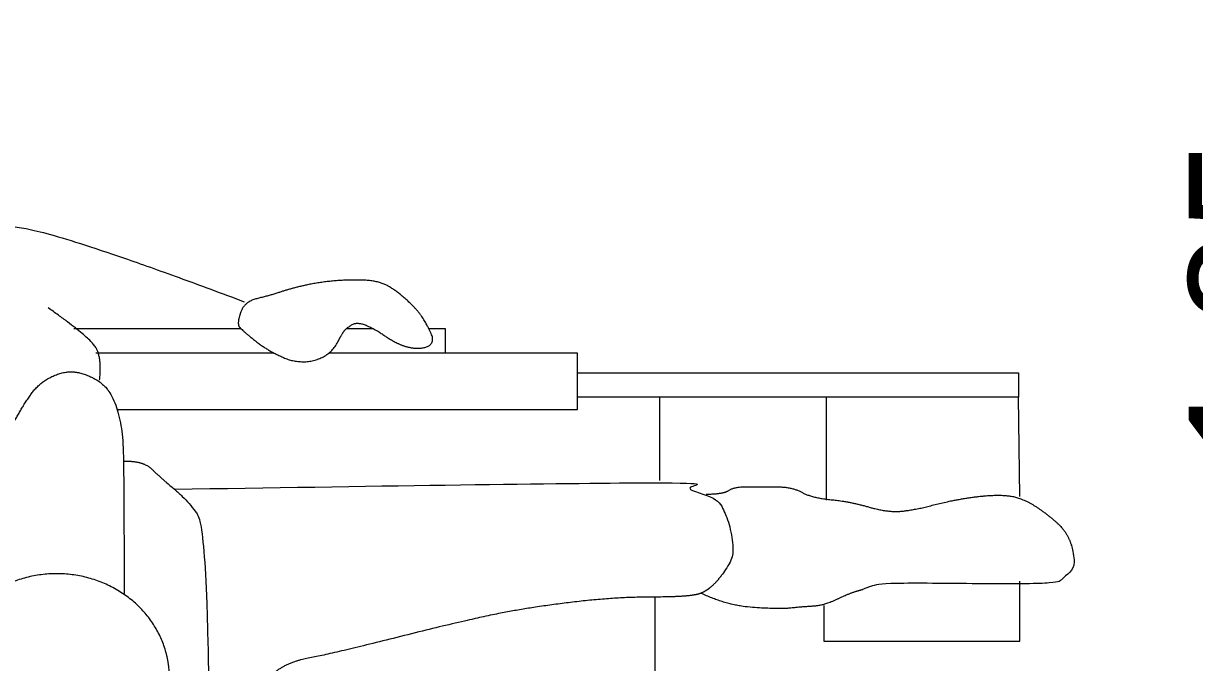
# Model space of a CAD drawing. Header units: metres. Extents: x 106 to 148.5, y -12.7 to 30.
# Drawn here: x 131.954 to 132.909, y 21.87 to 22.391 of the extents above; entities that cross this region are included whole.
import ezdxf

# ---------------------------------------------------------------- set-up
doc = ezdxf.new("R2010")
doc.units = ezdxf.units.M
doc.header["$LTSCALE"] = 0.508
doc.header["$PDMODE"] = 1
doc.header["$PDSIZE"] = -2
doc.linetypes.add('STYLE_01', pattern=[0.416641, 0.208282, -0.208359])
doc.layers.add('Palazzina IT', color=7, linetype='Continuous')
doc.styles.add('Century Gothic', font='GOTHIC.TTF')
doc.dimstyles.new('Wolli', dxfattribs={"dimtxt": 0.101424, "dimasz": 0.099994, "dimexe": 0.2, "dimexo": 0.2, "dimgap": 0.0015, "dimtad": 1, "dimzin": 3, "dimtxsty": 'Century Gothic', "dimblk": 'DOT', "dimcen": 0, "dimdle": 0.002, "dimaunit": 1, "dimazin": 0, "dimtfac": 0.8, "dimtix": 1, "dimtmove": 0, "dimatfit": 0, "dimldrblk": 'VW_FILLEDARROW', "dimfxl": 1, "dimfrac": 2, "dimtolj": 1, "dimtzin": 3, "dimarcsym": 0})

# ---------------------------------------------------------------- blocks, each defined once
blk = doc.blocks.new('Gruppo-15')
at = {"color": 8, "linetype": 'Continuous', "lineweight": 13}
for p, q in [((-32.73432, 141.5911), (-32.73432, 141.5231)), ((-32.59832, 141.5911), (-32.59832, 141.5071)), ((-32.44032, 141.5101), (-32.44132, 141.5911)), ((-32.44032, 141.3921), (-32.44032, 141.4411)), ((-32.73832, 141.4281), (-32.73832, 141.3621)), ((-32.60032, 141.4211), (-32.60032, 141.3921)), ((-32.60032, 141.3921), (-32.44032, 141.3921))]:
    blk.add_line(p, q, dxfattribs=at)
for points in [[(-33.21232, 141.6471), (-33.07032, 141.6471), (-32.90932, 141.6471), (-32.90932, 141.6271), (-33.19432, 141.6271)], [(-33.17632, 141.5811), (-32.80132, 141.5811), (-32.80132, 141.6271), (-32.90932, 141.6271)], [(-32.80132, 141.6111), (-32.44132, 141.6111), (-32.44132, 141.5911), (-32.80132, 141.5911)]]:
    blk.add_lwpolyline(points, dxfattribs=at)
for points in [[(-33.26932, 141.5561), (-33.34732, 141.6491), (-33.35332, 141.6981), (-33.33032, 141.7351), (-33.28932, 141.7351), (-33.21732, 141.7231), (-33.07332, 141.6691)], [(-33.19132, 141.6051), (-33.18932, 141.6231), (-33.19932, 141.6401), (-33.23332, 141.6641)], [(-33.28832, 141.4221), (-33.28932, 141.4641), (-33.28432, 141.5001), (-33.27532, 141.5321), (-33.26932, 141.5561), (-33.25232, 141.5871), (-33.23832, 141.6051), (-33.21432, 141.6141), (-33.19132, 141.6051), (-33.18032, 141.5921), (-33.17332, 141.5691), (-33.17132, 141.5391), (-33.17132, 141.4311)], [(-33.17132, 141.5391), (-33.15532, 141.5391), (-33.14232, 141.5261), (-33.11832, 141.5061), (-33.10432, 141.4841), (-33.10232, 141.3621)], [(-33.13032, 141.5161), (-32.72832, 141.5231), (-32.70832, 141.5181), (-32.68532, 141.5061), (-32.67732, 141.4891), (-32.67332, 141.4641), (-32.67932, 141.4511), (-32.69332, 141.4341), (-32.70832, 141.4281), (-32.76832, 141.4281), (-32.83032, 141.4211), (-32.88532, 141.4111), (-33.00032, 141.3821), (-33.04232, 141.3741), (-33.05332, 141.3621)], [(-32.69632, 141.5121), (-32.68232, 141.5121), (-32.67332, 141.5181), (-32.65332, 141.5181), (-32.62632, 141.5181), (-32.61032, 141.5091), (-32.57932, 141.5061), (-32.54832, 141.4971), (-32.52632, 141.4991), (-32.49632, 141.5071), (-32.46032, 141.5121), (-32.43732, 141.5091), (-32.41032, 141.4901), (-32.39932, 141.4761), (-32.39432, 141.4541), (-32.40432, 141.4431), (-32.41532, 141.4381), (-32.55432, 141.4401), (-32.56532, 141.4351), (-32.57932, 141.4311), (-32.60032, 141.4211), (-32.61732, 141.4201), (-32.63732, 141.4181), (-32.67932, 141.4211), (-32.70032, 141.4311)], [(-33.13432, 141.3621), (-33.13432, 141.38487), (-33.15898, 141.42432), (-33.20167, 141.4471), (-33.25097, 141.4471), (-33.29366, 141.42432), (-33.31831, 141.38487), (-33.31832, 141.3621)]]:
    blk.add_open_spline(points, degree=2, dxfattribs=at)
blk.add_wipeout([(-33.07632, 141.6601), (-33.07622, 141.66038), (-33.07613, 141.66066), (-33.07602, 141.66093), (-33.07592, 141.6612), (-33.07581, 141.66147), (-33.07569, 141.66173), (-33.07557, 141.66199), (-33.07545, 141.66225), (-33.07533, 141.6625), (-33.0752, 141.66276), (-33.07507, 141.663), (-33.07493, 141.66325), (-33.07479, 141.66349), (-33.07465, 141.66373), (-33.0745, 141.66396), (-33.07435, 141.66419), (-33.0742, 141.66442), (-33.07404, 141.66465), (-33.07388, 141.66487), (-33.07371, 141.66509), (-33.07354, 141.66531), (-33.07337, 141.66552), (-33.0732, 141.66573), (-33.07302, 141.66594), (-33.07283, 141.66614), (-33.07264, 141.66634), (-33.07245, 141.66654), (-33.07226, 141.66673), (-33.07206, 141.66692), (-33.07186, 141.66711), (-33.07165, 141.66729), (-33.07145, 141.66748), (-33.07123, 141.66765), (-33.07102, 141.66783), (-33.0708, 141.668), (-33.07057, 141.66817), (-33.07034, 141.66833), (-33.07011, 141.6685), (-33.06988, 141.66866), (-33.06964, 141.66881), (-33.0694, 141.66896), (-33.06915, 141.66911), (-33.0689, 141.66926), (-33.06865, 141.6694), (-33.06839, 141.66954), (-33.06813, 141.66968), (-33.06787, 141.66981), (-33.0676, 141.66994), (-33.06733, 141.67007), (-33.06706, 141.6702), (-33.06678, 141.67032), (-33.06649, 141.67044), (-33.06621, 141.67055), (-33.06592, 141.67066), (-33.06563, 141.67077), (-33.06533, 141.67087), (-33.06503, 141.67098), (-33.06472, 141.67108), (-33.06442, 141.67117), (-33.0641, 141.67126), (-33.06379, 141.67135), (-33.06347, 141.67144), (-33.06315, 141.67152), (-33.06282, 141.6716), (-33.06249, 141.67168), (-33.06217, 141.67176), (-33.06184, 141.67184), (-33.06151, 141.67192), (-33.06119, 141.67199), (-33.06086, 141.67207), (-33.06054, 141.67215), (-33.06022, 141.67223), (-33.0599, 141.67231), (-33.05958, 141.67239), (-33.05926, 141.67248), (-33.05894, 141.67256), (-33.05862, 141.67264), (-33.0583, 141.67272), (-33.05798, 141.6728), (-33.05766, 141.67288), (-33.05735, 141.67296), (-33.05703, 141.67305), (-33.05672, 141.67313), (-33.0564, 141.67321), (-33.05609, 141.6733), (-33.05578, 141.67338), (-33.05547, 141.67346), (-33.05516, 141.67355), (-33.05485, 141.67363), (-33.05454, 141.67371), (-33.05423, 141.6738), (-33.05392, 141.67388), (-33.05361, 141.67397), (-33.05331, 141.67405), (-33.053, 141.67414), (-33.0527, 141.67423), (-33.05239, 141.67431), (-33.05209, 141.6744), (-33.05178, 141.67449), (-33.05148, 141.67457), (-33.05118, 141.67466), (-33.05088, 141.67475), (-33.05058, 141.67483), (-33.05028, 141.67492), (-33.04998, 141.67501), (-33.04968, 141.6751), (-33.04939, 141.67519), (-33.04909, 141.67528), (-33.0488, 141.67536), (-33.0485, 141.67545), (-33.04821, 141.67554), (-33.04791, 141.67563), (-33.04762, 141.67572), (-33.04733, 141.67581), (-33.04704, 141.6759), (-33.04675, 141.67599), (-33.04646, 141.67608), (-33.04617, 141.67618), (-33.04588, 141.67627), (-33.04559, 141.67636), (-33.04531, 141.67645), (-33.04502, 141.67654), (-33.04474, 141.67664), (-33.04445, 141.67673), (-33.04417, 141.67682), (-33.04388, 141.67691), (-33.0436, 141.67701), (-33.04332, 141.6771), (-33.04304, 141.67719), (-33.04276, 141.67729), (-33.04247, 141.67738), (-33.04219, 141.67747), (-33.0419, 141.67757), (-33.04161, 141.67766), (-33.04132, 141.67775), (-33.04103, 141.67784), (-33.04074, 141.67794), (-33.04045, 141.67803), (-33.04015, 141.67812), (-33.03986, 141.67821), (-33.03956, 141.6783), (-33.03926, 141.67839), (-33.03896, 141.67848), (-33.03866, 141.67857), (-33.03836, 141.67866), (-33.03806, 141.67875), (-33.03776, 141.67884), (-33.03745, 141.67893), (-33.03714, 141.67902), (-33.03684, 141.6791), (-33.03653, 141.67919), (-33.03622, 141.67928), (-33.03591, 141.67937), (-33.0356, 141.67946), (-33.03528, 141.67954), (-33.03497, 141.67963), (-33.03465, 141.67972), (-33.03433, 141.6798), (-33.03401, 141.67989), (-33.0337, 141.67998), (-33.03337, 141.68006), (-33.03305, 141.68015), (-33.03273, 141.68023), (-33.0324, 141.68032), (-33.03208, 141.6804), (-33.03175, 141.68049), (-33.03142, 141.68057), (-33.03109, 141.68066), (-33.03076, 141.68074), (-33.03043, 141.68082), (-33.0301, 141.68091), (-33.02976, 141.68099), (-33.02943, 141.68107), (-33.02909, 141.68116), (-33.02875, 141.68124), (-33.02841, 141.68132), (-33.02807, 141.6814), (-33.02773, 141.68148), (-33.02739, 141.68156), (-33.02704, 141.68165), (-33.0267, 141.68173), (-33.02635, 141.68181), (-33.02601, 141.68189), (-33.02566, 141.68197), (-33.02531, 141.68205), (-33.02495, 141.68213), (-33.0246, 141.68221), (-33.02425, 141.68229), (-33.02389, 141.68237), (-33.02354, 141.68244), (-33.02318, 141.68252), (-33.02282, 141.6826), (-33.02246, 141.68268), (-33.0221, 141.68276), (-33.02174, 141.68283), (-33.02138, 141.68291), (-33.02102, 141.68298), (-33.02066, 141.68306), (-33.02029, 141.68313), (-33.01993, 141.6832), (-33.01957, 141.68327), (-33.0192, 141.68335), (-33.01884, 141.68342), (-33.01847, 141.68349), (-33.01811, 141.68355), (-33.01774, 141.68362), (-33.01737, 141.68369), (-33.01701, 141.68376), (-33.01664, 141.68382), (-33.01627, 141.68389), (-33.0159, 141.68395), (-33.01554, 141.68402), (-33.01517, 141.68408), (-33.0148, 141.68414), (-33.01443, 141.6842), (-33.01405, 141.68427), (-33.01368, 141.68433), (-33.01331, 141.68438), (-33.01294, 141.68444), (-33.01257, 141.6845), (-33.01219, 141.68456), (-33.01182, 141.68462), (-33.01144, 141.68467), (-33.01107, 141.68473), (-33.01069, 141.68478), (-33.01032, 141.68483), (-33.00994, 141.68489), (-33.00957, 141.68494), (-33.00919, 141.68499), (-33.00881, 141.68504), (-33.00843, 141.68509), (-33.00805, 141.68514), (-33.00768, 141.68519), (-33.0073, 141.68524), (-33.00692, 141.68528), (-33.00654, 141.68533), (-33.00615, 141.68538), (-33.00577, 141.68542), (-33.00539, 141.68546), (-33.00501, 141.68551), (-33.00462, 141.68555), (-33.00424, 141.68559), (-33.00386, 141.68563), (-33.00347, 141.68567), (-33.00309, 141.68571), (-33.0027, 141.68575), (-33.00232, 141.68579), (-33.00193, 141.68583), (-33.00154, 141.68586), (-33.00116, 141.6859), (-33.00077, 141.68594), (-33.00038, 141.68597), (-32.99999, 141.686), (-32.9996, 141.68604), (-32.99921, 141.68607), (-32.99882, 141.6861), (-32.99843, 141.68613), (-32.99804, 141.68616), (-32.99765, 141.68619), (-32.99726, 141.68622), (-32.99688, 141.68625), (-32.99649, 141.68628), (-32.9961, 141.6863), (-32.99572, 141.68633), (-32.99533, 141.68635), (-32.99495, 141.68638), (-32.99457, 141.6864), (-32.99419, 141.68642), (-32.9938, 141.68645), (-32.99342, 141.68647), (-32.99304, 141.68649), (-32.99266, 141.68651), (-32.99229, 141.68653), (-32.99191, 141.68655), (-32.99153, 141.68656), (-32.99115, 141.68658), (-32.99078, 141.6866), (-32.9904, 141.68661), (-32.99003, 141.68663), (-32.98966, 141.68664), (-32.98928, 141.68665), (-32.98891, 141.68667), (-32.98854, 141.68668), (-32.98817, 141.68669), (-32.9878, 141.6867), (-32.98743, 141.68671), (-32.98706, 141.68672), (-32.9867, 141.68673), (-32.98633, 141.68673), (-32.98596, 141.68674), (-32.9856, 141.68675), (-32.98523, 141.68675), (-32.98487, 141.68676), (-32.98451, 141.68676), (-32.98414, 141.68676), (-32.98378, 141.68677), (-32.98342, 141.68677), (-32.98306, 141.68677), (-32.9827, 141.68677), (-32.98234, 141.68677), (-32.98198, 141.68677), (-32.98163, 141.68676), (-32.98127, 141.68676), (-32.98091, 141.68676), (-32.98056, 141.68675), (-32.9802, 141.68675), (-32.97985, 141.68674), (-32.9795, 141.68674), (-32.97915, 141.68673), (-32.97879, 141.68672), (-32.97844, 141.68671), (-32.97809, 141.6867), (-32.97774, 141.68669), (-32.9774, 141.68668), (-32.97705, 141.68667), (-32.9767, 141.68666), (-32.97635, 141.68664), (-32.97601, 141.68663), (-32.97566, 141.68662), (-32.97532, 141.6866), (-32.97498, 141.68658), (-32.97464, 141.68657), (-32.9743, 141.68655), (-32.97396, 141.68653), (-32.97363, 141.6865), (-32.97329, 141.68648), (-32.97296, 141.68646), (-32.97263, 141.68643), (-32.97231, 141.6864), (-32.97198, 141.68637), (-32.97166, 141.68634), (-32.97134, 141.68631), (-32.97102, 141.68627), (-32.9707, 141.68624), (-32.97038, 141.6862), (-32.97007, 141.68616), (-32.96976, 141.68612), (-32.96945, 141.68608), (-32.96914, 141.68604), (-32.96884, 141.686), (-32.96853, 141.68595), (-32.96823, 141.6859), (-32.96793, 141.68585), (-32.96763, 141.6858), (-32.96734, 141.68575), (-32.96704, 141.6857), (-32.96675, 141.68565), (-32.96646, 141.68559), (-32.96617, 141.68553), (-32.96589, 141.68547), (-32.9656, 141.68541), (-32.96532, 141.68535), (-32.96504, 141.68529), (-32.96476, 141.68522), (-32.96449, 141.68516), (-32.96421, 141.68509), (-32.96394, 141.68502), (-32.96367, 141.68495), (-32.9634, 141.68488), (-32.96313, 141.6848), (-32.96287, 141.68473), (-32.96261, 141.68465), (-32.96234, 141.68458), (-32.96209, 141.6845), (-32.96183, 141.68441), (-32.96157, 141.68433), (-32.96132, 141.68425), (-32.96107, 141.68416), (-32.96082, 141.68408), (-32.96057, 141.68399), (-32.96033, 141.6839), (-32.96009, 141.68381), (-32.95984, 141.68372), (-32.95961, 141.68362), (-32.95937, 141.68353), (-32.95913, 141.68343), (-32.9589, 141.68333), (-32.95867, 141.68323), (-32.95844, 141.68313), (-32.95821, 141.68303), (-32.95799, 141.68292), (-32.95776, 141.68282), (-32.95754, 141.68271), (-32.95732, 141.6826), (-32.9571, 141.68249), (-32.95688, 141.68238), (-32.95666, 141.68226), (-32.95644, 141.68214), (-32.95621, 141.68202), (-32.95599, 141.6819), (-32.95576, 141.68178), (-32.95553, 141.68165), (-32.9553, 141.68152), (-32.95507, 141.68139), (-32.95484, 141.68125), (-32.95461, 141.68111), (-32.95437, 141.68097), (-32.95414, 141.68083), (-32.9539, 141.68069), (-32.95366, 141.68054), (-32.95343, 141.68039), (-32.95318, 141.68024), (-32.95294, 141.68008), (-32.9527, 141.67993), (-32.95246, 141.67977), (-32.95221, 141.6796), (-32.95197, 141.67944), (-32.95172, 141.67927), (-32.95147, 141.6791), (-32.95122, 141.67893), (-32.95097, 141.67876), (-32.95072, 141.67858), (-32.95046, 141.6784), (-32.95021, 141.67822), (-32.94995, 141.67804), (-32.9497, 141.67785), (-32.94944, 141.67766), (-32.94918, 141.67747), (-32.94892, 141.67728), (-32.94865, 141.67708), (-32.94839, 141.67688), (-32.94813, 141.67668), (-32.94786, 141.67648), (-32.94759, 141.67627), (-32.94733, 141.67606), (-32.94706, 141.67585), (-32.94679, 141.67564), (-32.94651, 141.67543), (-32.94624, 141.67521), (-32.94597, 141.67499), (-32.94569, 141.67476), (-32.94541, 141.67454), (-32.94514, 141.67431), (-32.94486, 141.67408), (-32.94458, 141.67385), (-32.94429, 141.67361), (-32.94401, 141.67338), (-32.94373, 141.67314), (-32.94344, 141.67289), (-32.94316, 141.67265), (-32.94287, 141.6724), (-32.94258, 141.67215), (-32.94229, 141.6719), (-32.942, 141.67164), (-32.94171, 141.67139), (-32.94141, 141.67113), (-32.94112, 141.67087), (-32.94082, 141.6706), (-32.94052, 141.67034), (-32.94023, 141.67007), (-32.93994, 141.66981), (-32.93965, 141.66954), (-32.93937, 141.66928), (-32.93908, 141.66902), (-32.9388, 141.66875), (-32.93852, 141.66849), (-32.93825, 141.66823), (-32.93797, 141.66797), (-32.9377, 141.66771), (-32.93743, 141.66745), (-32.93717, 141.66719), (-32.9369, 141.66693), (-32.93664, 141.66667), (-32.93638, 141.66641), (-32.93613, 141.66616), (-32.93587, 141.6659), (-32.93562, 141.66564), (-32.93537, 141.66539), (-32.93512, 141.66513), (-32.93488, 141.66488), (-32.93464, 141.66462), (-32.9344, 141.66437), (-32.93416, 141.66411), (-32.93393, 141.66386), (-32.93369, 141.66361), (-32.93346, 141.66336), (-32.93324, 141.6631), (-32.93301, 141.66285), (-32.93279, 141.6626), (-32.93257, 141.66235), (-32.93235, 141.6621), (-32.93214, 141.66185), (-32.93192, 141.6616), (-32.93171, 141.66136), (-32.93151, 141.66111), (-32.9313, 141.66086), (-32.9311, 141.66061), (-32.9309, 141.66037), (-32.9307, 141.66012), (-32.9305, 141.65988), (-32.93031, 141.65963), (-32.93012, 141.65939), (-32.92993, 141.65914), (-32.92975, 141.6589), (-32.92956, 141.65866), (-32.92938, 141.65841), (-32.9292, 141.65817), (-32.92903, 141.65793), (-32.92885, 141.65769), (-32.92868, 141.65745), (-32.92851, 141.65721), (-32.92835, 141.65697), (-32.92818, 141.65673), (-32.92802, 141.65649), (-32.92786, 141.65625), (-32.92771, 141.65602), (-32.92755, 141.65578), (-32.9274, 141.65554), (-32.92725, 141.65531), (-32.92711, 141.65507), (-32.92696, 141.65484), (-32.92682, 141.6546), (-32.92668, 141.65437), (-32.92654, 141.65413), (-32.9264, 141.6539), (-32.92627, 141.65367), (-32.92613, 141.65344), (-32.926, 141.65322), (-32.92587, 141.65299), (-32.92573, 141.65277), (-32.9256, 141.65254), (-32.92548, 141.65232), (-32.92535, 141.6521), (-32.92522, 141.65188), (-32.9251, 141.65166), (-32.92497, 141.65144), (-32.92485, 141.65122), (-32.92473, 141.65101), (-32.92461, 141.65079), (-32.92449, 141.65058), (-32.92437, 141.65037), (-32.92425, 141.65016), (-32.92414, 141.64995), (-32.92402, 141.64974), (-32.92391, 141.64953), (-32.9238, 141.64933), (-32.92369, 141.64912), (-32.92358, 141.64892), (-32.92347, 141.64872), (-32.92336, 141.64852), (-32.92326, 141.64832), (-32.92315, 141.64812), (-32.92305, 141.64792), (-32.92295, 141.64773), (-32.92284, 141.64753), (-32.92274, 141.64734), (-32.92265, 141.64715), (-32.92255, 141.64695), (-32.92245, 141.64676), (-32.92236, 141.64658), (-32.92226, 141.64639), (-32.92217, 141.6462), (-32.92208, 141.64602), (-32.92199, 141.64583), (-32.9219, 141.64565), (-32.92181, 141.64547), (-32.92173, 141.64529), (-32.92164, 141.64511), (-32.92156, 141.64493), (-32.92148, 141.64476), (-32.9214, 141.64458), (-32.92131, 141.64441), (-32.92124, 141.64424), (-32.92116, 141.64406), (-32.92108, 141.64389), (-32.92101, 141.64372), (-32.92093, 141.64356), (-32.92086, 141.64339), (-32.92079, 141.64322), (-32.92072, 141.64306), (-32.92065, 141.6429), (-32.92058, 141.64274), (-32.92051, 141.64258), (-32.92045, 141.64242), (-32.92038, 141.64226), (-32.92032, 141.6421), (-32.92026, 141.64195), (-32.9202, 141.64179), (-32.92014, 141.64164), (-32.92009, 141.64148), (-32.92004, 141.64133), (-32.91999, 141.64118), (-32.91994, 141.64103), (-32.9199, 141.64088), (-32.91986, 141.64073), (-32.91982, 141.64059), (-32.91978, 141.64044), (-32.91975, 141.6403), (-32.91971, 141.64015), (-32.91968, 141.64001), (-32.91966, 141.63987), (-32.91963, 141.63973), (-32.91961, 141.63959), (-32.91959, 141.63945), (-32.91957, 141.63931), (-32.91956, 141.63917), (-32.91955, 141.63904), (-32.91954, 141.6389), (-32.91953, 141.63877), (-32.91952, 141.63863), (-32.91952, 141.6385), (-32.91952, 141.63837), (-32.91952, 141.63824), (-32.91953, 141.63811), (-32.91953, 141.63798), (-32.91954, 141.63785), (-32.91956, 141.63773), (-32.91957, 141.6376), (-32.91959, 141.63748), (-32.91961, 141.63735), (-32.91963, 141.63723), (-32.91965, 141.63711), (-32.91968, 141.63699), (-32.91971, 141.63687), (-32.91974, 141.63675), (-32.91977, 141.63663), (-32.91981, 141.63652), (-32.91985, 141.6364), (-32.91989, 141.63629), (-32.91993, 141.63617), (-32.91998, 141.63606), (-32.92003, 141.63595), (-32.92008, 141.63584), (-32.92013, 141.63573), (-32.92019, 141.63562), (-32.92025, 141.63551), (-32.92031, 141.6354), (-32.92037, 141.6353), (-32.92044, 141.63519), (-32.9205, 141.63509), (-32.92058, 141.63498), (-32.92065, 141.63488), (-32.92072, 141.63478), (-32.9208, 141.63468), (-32.92088, 141.63458), (-32.92096, 141.63448), (-32.92105, 141.63439), (-32.92114, 141.63429), (-32.92123, 141.6342), (-32.92132, 141.6341), (-32.92142, 141.63401), (-32.92151, 141.63392), (-32.92161, 141.63383), (-32.92171, 141.63374), (-32.92182, 141.63365), (-32.92192, 141.63357), (-32.92203, 141.63348), (-32.92214, 141.6334), (-32.92225, 141.63332), (-32.92237, 141.63324), (-32.92248, 141.63316), (-32.9226, 141.63308), (-32.92272, 141.63301), (-32.92285, 141.63293), (-32.92297, 141.63286), (-32.9231, 141.63279), (-32.92323, 141.63272), (-32.92336, 141.63265), (-32.9235, 141.63258), (-32.92363, 141.63252), (-32.92377, 141.63246), (-32.92391, 141.63239), (-32.92406, 141.63233), (-32.9242, 141.63227), (-32.92435, 141.63222), (-32.9245, 141.63216), (-32.92465, 141.6321), (-32.92481, 141.63205), (-32.92496, 141.632), (-32.92512, 141.63195), (-32.92528, 141.6319), (-32.92545, 141.63185), (-32.92561, 141.63181), (-32.92578, 141.63176), (-32.92595, 141.63172), (-32.92612, 141.63168), (-32.92629, 141.63164), (-32.92647, 141.6316), (-32.92665, 141.63156), (-32.92683, 141.63152), (-32.92701, 141.63149), (-32.9272, 141.63146), (-32.92738, 141.63142), (-32.92757, 141.63139), (-32.92776, 141.63137), (-32.92796, 141.63134), (-32.92815, 141.63131), (-32.92835, 141.63129), (-32.92855, 141.63127), (-32.92875, 141.63124), (-32.92896, 141.63122), (-32.92917, 141.63121), (-32.92938, 141.63119), (-32.92959, 141.63117), (-32.9298, 141.63116), (-32.93002, 141.63115), (-32.93023, 141.63114), (-32.93045, 141.63113), (-32.93068, 141.63112), (-32.9309, 141.63111), (-32.93113, 141.63111), (-32.93136, 141.6311), (-32.93159, 141.6311), (-32.93182, 141.6311), (-32.93205, 141.6311), (-32.93229, 141.6311), (-32.93252, 141.63111), (-32.93276, 141.63111), (-32.93299, 141.63112), (-32.93323, 141.63113), (-32.93346, 141.63114), (-32.9337, 141.63116), (-32.93393, 141.63117), (-32.93416, 141.63119), (-32.9344, 141.6312), (-32.93463, 141.63122), (-32.93487, 141.63125), (-32.9351, 141.63127), (-32.93534, 141.63129), (-32.93557, 141.63132), (-32.9358, 141.63135), (-32.93604, 141.63138), (-32.93627, 141.63141), (-32.93651, 141.63144), (-32.93674, 141.63148), (-32.93698, 141.63151), (-32.93721, 141.63155), (-32.93745, 141.63159), (-32.93768, 141.63164), (-32.93791, 141.63168), (-32.93815, 141.63172), (-32.93838, 141.63177), (-32.93862, 141.63182), (-32.93885, 141.63187), (-32.93909, 141.63192), (-32.93932, 141.63198), (-32.93955, 141.63203), (-32.93979, 141.63209), (-32.94002, 141.63215), (-32.94026, 141.63221), (-32.94049, 141.63227), (-32.94073, 141.63234), (-32.94096, 141.6324), (-32.9412, 141.63247), (-32.94143, 141.63254), (-32.94166, 141.63261), (-32.9419, 141.63268), (-32.94213, 141.63276), (-32.94237, 141.63283), (-32.9426, 141.63291), (-32.94284, 141.63299), (-32.94307, 141.63307), (-32.9433, 141.63315), (-32.94354, 141.63324), (-32.94377, 141.63332), (-32.94401, 141.63341), (-32.94424, 141.6335), (-32.94448, 141.63359), (-32.94471, 141.63369), (-32.94495, 141.63378), (-32.94518, 141.63388), (-32.94541, 141.63398), (-32.94565, 141.63408), (-32.94588, 141.63418), (-32.94612, 141.63428), (-32.94635, 141.63439), (-32.94659, 141.63449), (-32.94682, 141.6346), (-32.94705, 141.63471), (-32.94729, 141.63482), (-32.94752, 141.63493), (-32.94775, 141.63504), (-32.94798, 141.63515), (-32.94821, 141.63526), (-32.94844, 141.63537), (-32.94866, 141.63548), (-32.94889, 141.6356), (-32.94912, 141.63571), (-32.94934, 141.63582), (-32.94956, 141.63593), (-32.94978, 141.63604), (-32.95001, 141.63616), (-32.95023, 141.63627), (-32.95045, 141.63638), (-32.95066, 141.6365), (-32.95088, 141.63661), (-32.9511, 141.63672), (-32.95131, 141.63684), (-32.95153, 141.63695), (-32.95174, 141.63707), (-32.95195, 141.63718), (-32.95216, 141.6373), (-32.95237, 141.63741), (-32.95258, 141.63753), (-32.95279, 141.63764), (-32.953, 141.63776), (-32.95321, 141.63788), (-32.95341, 141.63799), (-32.95362, 141.63811), (-32.95382, 141.63823), (-32.95402, 141.63834), (-32.95422, 141.63846), (-32.95443, 141.63858), (-32.95462, 141.6387), (-32.95482, 141.63882), (-32.95502, 141.63893), (-32.95522, 141.63905), (-32.95541, 141.63917), (-32.95561, 141.63929), (-32.9558, 141.63941), (-32.956, 141.63953), (-32.95619, 141.63965), (-32.95638, 141.63977), (-32.95657, 141.63989), (-32.95676, 141.64001), (-32.95695, 141.64013), (-32.95713, 141.64025), (-32.95732, 141.64038), (-32.9575, 141.6405), (-32.95769, 141.64062), (-32.95787, 141.64074), (-32.95805, 141.64086), (-32.95823, 141.64099), (-32.95841, 141.64111), (-32.95859, 141.64123), (-32.95877, 141.64136), (-32.95895, 141.64148), (-32.95912, 141.6416), (-32.9593, 141.64173), (-32.95947, 141.64185), (-32.95965, 141.64198), (-32.95982, 141.6421), (-32.95999, 141.64223), (-32.96017, 141.64235), (-32.96034, 141.64248), (-32.96052, 141.6426), (-32.96069, 141.64272), (-32.96087, 141.64285), (-32.96105, 141.64297), (-32.96123, 141.64309), (-32.96142, 141.64322), (-32.9616, 141.64334), (-32.96178, 141.64346), (-32.96197, 141.64358), (-32.96216, 141.64371), (-32.96235, 141.64383), (-32.96254, 141.64395), (-32.96273, 141.64407), (-32.96292, 141.64419), (-32.96311, 141.64431), (-32.96331, 141.64443), (-32.9635, 141.64455), (-32.9637, 141.64467), (-32.9639, 141.64479), (-32.9641, 141.64491), (-32.9643, 141.64503), (-32.9645, 141.64515), (-32.9647, 141.64527), (-32.96491, 141.64539), (-32.96511, 141.64551), (-32.96532, 141.64562), (-32.96553, 141.64574), (-32.96573, 141.64586), (-32.96595, 141.64598), (-32.96616, 141.64609), (-32.96637, 141.64621), (-32.96658, 141.64633), (-32.9668, 141.64644), (-32.96702, 141.64656), (-32.96723, 141.64667), (-32.96745, 141.64679), (-32.96767, 141.64691), (-32.96789, 141.64702), (-32.96812, 141.64714), (-32.96834, 141.64725), (-32.96856, 141.64736), (-32.96879, 141.64748), (-32.96902, 141.64759), (-32.96925, 141.64771), (-32.96948, 141.64782), (-32.96971, 141.64793), (-32.96994, 141.64805), (-32.97017, 141.64816), (-32.97041, 141.64827), (-32.97064, 141.64838), (-32.97088, 141.6485), (-32.97112, 141.64861), (-32.97136, 141.64872), (-32.9716, 141.64883), (-32.97184, 141.64894), (-32.97209, 141.64905), (-32.97233, 141.64916), (-32.97258, 141.64927), (-32.97282, 141.64938), (-32.97307, 141.64949), (-32.97332, 141.6496), (-32.97357, 141.64971), (-32.97382, 141.64981), (-32.97406, 141.64992), (-32.97431, 141.65001), (-32.97455, 141.65011), (-32.97479, 141.6502), (-32.97503, 141.65029), (-32.97527, 141.65037), (-32.9755, 141.65046), (-32.97573, 141.65054), (-32.97597, 141.65061), (-32.9762, 141.65069), (-32.97643, 141.65075), (-32.97665, 141.65082), (-32.97688, 141.65088), (-32.9771, 141.65094), (-32.97732, 141.651), (-32.97754, 141.65106), (-32.97776, 141.65111), (-32.97798, 141.65115), (-32.97819, 141.6512), (-32.97841, 141.65124), (-32.97862, 141.65128), (-32.97883, 141.65131), (-32.97904, 141.65134), (-32.97924, 141.65137), (-32.97945, 141.6514), (-32.97965, 141.65142), (-32.97985, 141.65144), (-32.98005, 141.65145), (-32.98025, 141.65147), (-32.98045, 141.65148), (-32.98064, 141.65148), (-32.98083, 141.65149), (-32.98102, 141.65149), (-32.98121, 141.65148), (-32.9814, 141.65148), (-32.98159, 141.65147), (-32.98177, 141.65145), (-32.98195, 141.65144), (-32.98213, 141.65142), (-32.98231, 141.6514), (-32.98249, 141.65137), (-32.98267, 141.65134), (-32.98284, 141.65131), (-32.98301, 141.65127), (-32.98318, 141.65124), (-32.98335, 141.65119), (-32.98352, 141.65115), (-32.98368, 141.6511), (-32.98385, 141.65105), (-32.98401, 141.651), (-32.98417, 141.65094), (-32.98433, 141.65088), (-32.98449, 141.65082), (-32.98464, 141.65075), (-32.98479, 141.65068), (-32.98495, 141.65061), (-32.9851, 141.65053), (-32.98524, 141.65045), (-32.98539, 141.65037), (-32.98554, 141.65028), (-32.98568, 141.65019), (-32.98582, 141.6501), (-32.98596, 141.65001), (-32.9861, 141.64991), (-32.98624, 141.64982), (-32.98637, 141.64973), (-32.98651, 141.64964), (-32.98664, 141.64955), (-32.98677, 141.64946), (-32.9869, 141.64937), (-32.98703, 141.64928), (-32.98715, 141.64919), (-32.98728, 141.6491), (-32.9874, 141.64901), (-32.98752, 141.64892), (-32.98765, 141.64884), (-32.98776, 141.64875), (-32.98788, 141.64866), (-32.988, 141.64858), (-32.98811, 141.64849), (-32.98823, 141.64841), (-32.98834, 141.64832), (-32.98845, 141.64824), (-32.98856, 141.64816), (-32.98867, 141.64807), (-32.98877, 141.64799), (-32.98888, 141.64791), (-32.98898, 141.64783), (-32.98908, 141.64775), (-32.98918, 141.64767), (-32.98928, 141.64759), (-32.98938, 141.64751), (-32.98948, 141.64743), (-32.98957, 141.64735), (-32.98966, 141.64727), (-32.98975, 141.6472), (-32.98984, 141.64712), (-32.98993, 141.64704), (-32.99002, 141.64697), (-32.99011, 141.64689), (-32.99019, 141.64682), (-32.99027, 141.64674), (-32.99035, 141.64667), (-32.99043, 141.64659), (-32.99051, 141.64652), (-32.99059, 141.64645), (-32.99067, 141.64638), (-32.99074, 141.64631), (-32.99081, 141.64623), (-32.99088, 141.64616), (-32.99095, 141.64609), (-32.99102, 141.64602), (-32.99109, 141.64595), (-32.99115, 141.64589), (-32.99122, 141.64582), (-32.99128, 141.64575), (-32.99134, 141.64568), (-32.9914, 141.64562), (-32.99146, 141.64555), (-32.99151, 141.64548), (-32.99157, 141.64542), (-32.99162, 141.64536), (-32.99167, 141.64529), (-32.99172, 141.64523), (-32.99177, 141.64516), (-32.99182, 141.6451), (-32.99187, 141.64504), (-32.99192, 141.64497), (-32.99197, 141.6449), (-32.99202, 141.64483), (-32.99207, 141.64476), (-32.99212, 141.64468), (-32.99218, 141.6446), (-32.99223, 141.64452), (-32.99229, 141.64443), (-32.99235, 141.64434), (-32.99241, 141.64425), (-32.99247, 141.64416), (-32.99253, 141.64406), (-32.9926, 141.64396), (-32.99266, 141.64386), (-32.99273, 141.64376), (-32.99279, 141.64365), (-32.99286, 141.64354), (-32.99293, 141.64343), (-32.993, 141.64331), (-32.99307, 141.6432), (-32.99315, 141.64308), (-32.99322, 141.64295), (-32.9933, 141.64283), (-32.99337, 141.6427), (-32.99345, 141.64257), (-32.99353, 141.64243), (-32.99361, 141.6423), (-32.99369, 141.64216), (-32.99378, 141.64202), (-32.99386, 141.64187), (-32.99395, 141.64173), (-32.99403, 141.64158), (-32.99412, 141.64142), (-32.99421, 141.64127), (-32.9943, 141.64111), (-32.99439, 141.64095), (-32.99448, 141.64079), (-32.99458, 141.64062), (-32.99467, 141.64045), (-32.99477, 141.64028), (-32.99487, 141.64011), (-32.99496, 141.63993), (-32.99506, 141.63975), (-32.99517, 141.63957), (-32.99527, 141.63938), (-32.99537, 141.6392), (-32.99548, 141.63901), (-32.99558, 141.63881), (-32.99569, 141.63862), (-32.9958, 141.63842), (-32.99591, 141.63822), (-32.99602, 141.63802), (-32.99613, 141.63781), (-32.99624, 141.6376), (-32.99636, 141.63739), (-32.99648, 141.63718), (-32.99659, 141.63696), (-32.99671, 141.63674), (-32.99683, 141.63652), (-32.99695, 141.63629), (-32.99707, 141.63606), (-32.9972, 141.63583), (-32.99732, 141.6356), (-32.99745, 141.63537), (-32.99757, 141.63514), (-32.9977, 141.63491), (-32.99783, 141.63468), (-32.99797, 141.63445), (-32.9981, 141.63423), (-32.99824, 141.634), (-32.99837, 141.63378), (-32.99851, 141.63356), (-32.99866, 141.63334), (-32.9988, 141.63313), (-32.99894, 141.63291), (-32.99909, 141.6327), (-32.99924, 141.63249), (-32.99939, 141.63228), (-32.99954, 141.63207), (-32.99969, 141.63186), (-32.99985, 141.63166), (-33, 141.63146), (-33.00016, 141.63126), (-33.00032, 141.63106), (-33.00048, 141.63086), (-33.00065, 141.63066), (-33.00081, 141.63047), (-33.00098, 141.63028), (-33.00115, 141.63009), (-33.00132, 141.6299), (-33.00149, 141.62971), (-33.00166, 141.62952), (-33.00184, 141.62934), (-33.00202, 141.62916), (-33.0022, 141.62898), (-33.00238, 141.6288), (-33.00256, 141.62862), (-33.00274, 141.62844), (-33.00293, 141.62827), (-33.00312, 141.6281), (-33.0033, 141.62793), (-33.00349, 141.62776), (-33.00369, 141.62759), (-33.00388, 141.62743), (-33.00408, 141.62726), (-33.00428, 141.6271), (-33.00447, 141.62694), (-33.00468, 141.62678), (-33.00488, 141.62663), (-33.00508, 141.62647), (-33.00529, 141.62632), (-33.0055, 141.62617), (-33.00571, 141.62602), (-33.00592, 141.62587), (-33.00613, 141.62572), (-33.00635, 141.62558), (-33.00656, 141.62544), (-33.00678, 141.6253), (-33.007, 141.62516), (-33.00722, 141.62502), (-33.00744, 141.62488), (-33.00767, 141.62475), (-33.0079, 141.62461), (-33.00812, 141.62448), (-33.00835, 141.62435), (-33.00859, 141.62423), (-33.00882, 141.6241), (-33.00905, 141.62398), (-33.00929, 141.62386), (-33.00953, 141.62373), (-33.00976, 141.62362), (-33.01, 141.6235), (-33.01024, 141.62339), (-33.01047, 141.62327), (-33.01071, 141.62316), (-33.01095, 141.62306), (-33.01119, 141.62295), (-33.01143, 141.62284), (-33.01167, 141.62274), (-33.01191, 141.62264), (-33.01215, 141.62254), (-33.01239, 141.62245), (-33.01263, 141.62235), (-33.01288, 141.62226), (-33.01312, 141.62217), (-33.01336, 141.62208), (-33.01361, 141.62199), (-33.01385, 141.62191), (-33.01409, 141.62182), (-33.01434, 141.62174), (-33.01459, 141.62166), (-33.01483, 141.62159), (-33.01508, 141.62151), (-33.01533, 141.62144), (-33.01557, 141.62137), (-33.01582, 141.6213), (-33.01607, 141.62123), (-33.01632, 141.62116), (-33.01657, 141.6211), (-33.01682, 141.62104), (-33.01707, 141.62098), (-33.01732, 141.62092), (-33.01757, 141.62087), (-33.01783, 141.62081), (-33.01808, 141.62076), (-33.01833, 141.62071), (-33.01859, 141.62066), (-33.01884, 141.62062), (-33.01909, 141.62057), (-33.01935, 141.62053), (-33.01961, 141.62049), (-33.01986, 141.62045), (-33.02012, 141.62042), (-33.02038, 141.62038), (-33.02063, 141.62035), (-33.02089, 141.62032), (-33.02115, 141.62029), (-33.02141, 141.62027), (-33.02167, 141.62024), (-33.02193, 141.62022), (-33.02219, 141.6202), (-33.02245, 141.62018), (-33.02271, 141.62016), (-33.02297, 141.62015), (-33.02324, 141.62014), (-33.0235, 141.62013), (-33.02376, 141.62012), (-33.02403, 141.62011), (-33.02429, 141.62011), (-33.02455, 141.6201), (-33.02482, 141.6201), (-33.02509, 141.6201), (-33.02535, 141.6201), (-33.02561, 141.62011), (-33.02588, 141.62011), (-33.02614, 141.62012), (-33.0264, 141.62013), (-33.02666, 141.62014), (-33.02692, 141.62015), (-33.02718, 141.62016), (-33.02744, 141.62017), (-33.0277, 141.62019), (-33.02795, 141.62021), (-33.02821, 141.62022), (-33.02847, 141.62024), (-33.02872, 141.62027), (-33.02898, 141.62029), (-33.02923, 141.62031), (-33.02948, 141.62034), (-33.02973, 141.62037), (-33.02999, 141.62039), (-33.03024, 141.62042), (-33.03049, 141.62046), (-33.03074, 141.62049), (-33.03098, 141.62052), (-33.03123, 141.62056), (-33.03148, 141.6206), (-33.03173, 141.62064), (-33.03197, 141.62068), (-33.03222, 141.62072), (-33.03246, 141.62076), (-33.0327, 141.62081), (-33.03295, 141.62085), (-33.03319, 141.6209), (-33.03343, 141.62095), (-33.03367, 141.621), (-33.03391, 141.62105), (-33.03415, 141.6211), (-33.03439, 141.62116), (-33.03462, 141.62122), (-33.03486, 141.62127), (-33.0351, 141.62133), (-33.03533, 141.62139), (-33.03556, 141.62146), (-33.0358, 141.62152), (-33.03603, 141.62158), (-33.03626, 141.62165), (-33.0365, 141.62172), (-33.03673, 141.62179), (-33.03696, 141.62186), (-33.03719, 141.62193), (-33.03741, 141.62201), (-33.03764, 141.62208), (-33.03787, 141.62216), (-33.0381, 141.62224), (-33.03832, 141.62232), (-33.03855, 141.6224), (-33.03877, 141.62248), (-33.03899, 141.62257), (-33.03922, 141.62265), (-33.03944, 141.62274), (-33.03966, 141.62283), (-33.03988, 141.62292), (-33.0401, 141.62301), (-33.04032, 141.6231), (-33.04054, 141.6232), (-33.04076, 141.62329), (-33.04097, 141.62338), (-33.04119, 141.62348), (-33.04141, 141.62357), (-33.04162, 141.62367), (-33.04184, 141.62376), (-33.04205, 141.62386), (-33.04227, 141.62395), (-33.04248, 141.62405), (-33.0427, 141.62415), (-33.04291, 141.62424), (-33.04312, 141.62434), (-33.04333, 141.62444), (-33.04355, 141.62453), (-33.04376, 141.62463), (-33.04397, 141.62473), (-33.04418, 141.62483), (-33.04439, 141.62493), (-33.0446, 141.62503), (-33.04481, 141.62512), (-33.04501, 141.62522), (-33.04522, 141.62532), (-33.04543, 141.62542), (-33.04564, 141.62552), (-33.04584, 141.62562), (-33.04605, 141.62572), (-33.04625, 141.62582), (-33.04646, 141.62592), (-33.04666, 141.62602), (-33.04687, 141.62612), (-33.04707, 141.62623), (-33.04727, 141.62633), (-33.04748, 141.62643), (-33.04768, 141.62653), (-33.04788, 141.62663), (-33.04808, 141.62674), (-33.04828, 141.62684), (-33.04848, 141.62694), (-33.04868, 141.62705), (-33.04888, 141.62715), (-33.04908, 141.62725), (-33.04928, 141.62736), (-33.04947, 141.62746), (-33.04967, 141.62757), (-33.04987, 141.62767), (-33.05006, 141.62778), (-33.05026, 141.62788), (-33.05045, 141.62799), (-33.05065, 141.62809), (-33.05084, 141.6282), (-33.05104, 141.62831), (-33.05123, 141.62841), (-33.05142, 141.62852), (-33.05161, 141.62863), (-33.0518, 141.62873), (-33.052, 141.62884), (-33.05219, 141.62895), (-33.05238, 141.62906), (-33.05257, 141.62917), (-33.05276, 141.62927), (-33.05294, 141.62938), (-33.05313, 141.62949), (-33.05332, 141.6296), (-33.05351, 141.62971), (-33.0537, 141.62982), (-33.05389, 141.62994), (-33.05408, 141.63005), (-33.05427, 141.63017), (-33.05446, 141.63028), (-33.05466, 141.6304), (-33.05485, 141.63052), (-33.05505, 141.63064), (-33.05524, 141.63077), (-33.05544, 141.63089), (-33.05564, 141.63102), (-33.05584, 141.63115), (-33.05604, 141.63128), (-33.05624, 141.63141), (-33.05645, 141.63154), (-33.05665, 141.63167), (-33.05685, 141.63181), (-33.05706, 141.63194), (-33.05727, 141.63208), (-33.05747, 141.63222), (-33.05768, 141.63236), (-33.05789, 141.6325), (-33.0581, 141.63265), (-33.05831, 141.63279), (-33.05853, 141.63294), (-33.05874, 141.63309), (-33.05895, 141.63324), (-33.05917, 141.63339), (-33.05938, 141.63354), (-33.0596, 141.6337), (-33.05982, 141.63385), (-33.06004, 141.63401), (-33.06026, 141.63417), (-33.06048, 141.63433), (-33.0607, 141.63449), (-33.06093, 141.63465), (-33.06115, 141.63482), (-33.06138, 141.63498), (-33.0616, 141.63515), (-33.06183, 141.63532), (-33.06206, 141.63549), (-33.06229, 141.63566), (-33.06252, 141.63583), (-33.06275, 141.63601), (-33.06298, 141.63618), (-33.06321, 141.63636), (-33.06345, 141.63654), (-33.06368, 141.63672), (-33.06392, 141.6369), (-33.06415, 141.63708), (-33.06439, 141.63727), (-33.06463, 141.63746), (-33.06487, 141.63764), (-33.06511, 141.63783), (-33.06535, 141.63802), (-33.06559, 141.63822), (-33.06584, 141.63841), (-33.06608, 141.6386), (-33.06633, 141.6388), (-33.06657, 141.639), (-33.06682, 141.6392), (-33.06707, 141.6394), (-33.06732, 141.6396), (-33.06757, 141.6398), (-33.06781, 141.64), (-33.06806, 141.6402), (-33.0683, 141.6404), (-33.06853, 141.64059), (-33.06877, 141.64078), (-33.069, 141.64098), (-33.06923, 141.64116), (-33.06945, 141.64135), (-33.06967, 141.64153), (-33.06989, 141.64172), (-33.07011, 141.6419), (-33.07032, 141.64208), (-33.07053, 141.64225), (-33.07074, 141.64243), (-33.07095, 141.6426), (-33.07115, 141.64277), (-33.07135, 141.64294), (-33.07154, 141.64311), (-33.07173, 141.64327), (-33.07192, 141.64344), (-33.07211, 141.6436), (-33.0723, 141.64376), (-33.07248, 141.64391), (-33.07265, 141.64407), (-33.07283, 141.64422), (-33.073, 141.64437), (-33.07317, 141.64452), (-33.07334, 141.64467), (-33.0735, 141.64482), (-33.07366, 141.64496), (-33.07382, 141.6451), (-33.07398, 141.64524), (-33.07413, 141.64538), (-33.07428, 141.64551), (-33.07442, 141.64565), (-33.07456, 141.64578), (-33.0747, 141.64591), (-33.07484, 141.64604), (-33.07498, 141.64616), (-33.07511, 141.64629), (-33.07524, 141.64641), (-33.07536, 141.64653), (-33.07548, 141.64665), (-33.0756, 141.64676), (-33.07572, 141.64688), (-33.07583, 141.64699), (-33.07595, 141.6471), (-33.07605, 141.64721), (-33.07616, 141.64732), (-33.07626, 141.64742), (-33.07636, 141.64752), (-33.07646, 141.64762), (-33.07655, 141.64772), (-33.07664, 141.64782), (-33.07673, 141.64791), (-33.07681, 141.64801), (-33.07689, 141.6481), (-33.07697, 141.64819), (-33.07705, 141.64827), (-33.07712, 141.64836), (-33.07719, 141.64844), (-33.07726, 141.64852), (-33.07732, 141.6486), (-33.07738, 141.64868), (-33.07744, 141.64876), (-33.0775, 141.64885), (-33.07755, 141.64894), (-33.0776, 141.64903), (-33.07765, 141.64913), (-33.0777, 141.64923), (-33.07774, 141.64933), (-33.07778, 141.64943), (-33.07782, 141.64954), (-33.07786, 141.64965), (-33.07789, 141.64977), (-33.07793, 141.64989), (-33.07796, 141.65001), (-33.07798, 141.65013), (-33.07801, 141.65026), (-33.07803, 141.65039), (-33.07805, 141.65052), (-33.07807, 141.65066), (-33.07808, 141.6508), (-33.07809, 141.65094), (-33.0781, 141.65109), (-33.07811, 141.65124), (-33.07812, 141.65139), (-33.07812, 141.65155), (-33.07812, 141.65171), (-33.07812, 141.65187), (-33.07811, 141.65203), (-33.07811, 141.6522), (-33.0781, 141.65237), (-33.07808, 141.65255), (-33.07807, 141.65273), (-33.07805, 141.65291), (-33.07803, 141.65309), (-33.07801, 141.65328), (-33.07799, 141.65347), (-33.07796, 141.65366), (-33.07793, 141.65386), (-33.0779, 141.65406), (-33.07787, 141.65427), (-33.07783, 141.65447), (-33.07779, 141.65468), (-33.07775, 141.65489), (-33.07771, 141.65511), (-33.07766, 141.65533), (-33.07761, 141.65555), (-33.07756, 141.65578), (-33.07751, 141.65601), (-33.07745, 141.65624), (-33.07739, 141.65647), (-33.07733, 141.65671), (-33.07727, 141.65695), (-33.0772, 141.6572), (-33.07714, 141.65745), (-33.07707, 141.6577), (-33.07699, 141.65795), (-33.07692, 141.65821), (-33.07684, 141.65847), (-33.07676, 141.65873), (-33.07668, 141.659), (-33.07659, 141.65927), (-33.0765, 141.65955), (-33.07641, 141.65982)], dxfattribs=at)
blk.add_open_spline([(-33.07632, 141.6601), (-33.07332, 141.6691), (-33.05232, 141.6741), (-33.03432, 141.6801), (-33.01132, 141.6851), (-32.98632, 141.6871), (-32.96432, 141.6861), (-32.95032, 141.6791), (-32.93132, 141.6621), (-32.92232, 141.6471), (-32.91832, 141.6371), (-32.92432, 141.6311), (-32.93932, 141.6311), (-32.95432, 141.6381), (-32.96532, 141.6461), (-32.98132, 141.6531), (-32.99032, 141.6471), (-32.99332, 141.6431), (-33.00132, 141.6281), (-33.01632, 141.6201), (-33.03332, 141.6201), (-33.04732, 141.6261), (-33.05932, 141.6331), (-33.07532, 141.6461), (-33.07932, 141.6511), (-33.07632, 141.6601)], degree=2, dxfattribs=at)
blk = doc.blocks.new('*D21')
at = {"linetype": 'Continuous', "lineweight": -2, "transparency": 16777216}
h = blk.add_hatch(color=0, dxfattribs=at)
edge = h.paths.add_edge_path()
edge.add_arc((133.11327, 23.09303), 0.05, 0, 360, ccw=False)
h = blk.add_hatch(color=0, dxfattribs=at)
edge = h.paths.add_edge_path()
edge.add_arc((133.11327, 21.24303), 0.05, 0, 360, ccw=False)
at = {"color": 0, "linetype": 'Continuous', "lineweight": -2, "transparency": 16777216}
for p, q in [((133.11327, 23.09303), (133.11327, 23.29303)), ((133.81327, 23.09303), (132.91327, 23.09303)), ((133.11327, 21.24303), (133.11327, 23.09303)), ((132.41327, 21.24303), (133.31327, 21.24303)), ((133.11327, 21.04303), (133.11327, 21.24303))]:
    blk.add_line(p, q, dxfattribs=at)
for centre in [(133.11327, 23.09303), (133.11327, 21.24303)]:
    blk.add_circle(centre, 0.05, dxfattribs=at)
at = {"layer": 'Defpoints', "color": 0, "lineweight": 0, "transparency": 16777216}
for p in [(133.28464, 23.09303), (132.84464, 21.24303), (133.11327, 21.24303)]:
    blk.add_point(p, dxfattribs=at)
at = {"color": 0, "transparency": 16777216, "insert": (132.9044, 22.03256), "char_height": 0.101424, "attachment_point": 1, "rotation": 90, "line_spacing_factor": 1.022525, "style": 'Century Gothic'}
blk.add_mtext('1,85', dxfattribs=at)
blk = doc.blocks.new('_DOT')
at = {"color": 0, "linetype": 'ByBlock', "lineweight": -2}
blk.add_line((-0.5, 0), (-1, 0), dxfattribs=at)
at = {"color": 0, "linetype": 'ByBlock', "lineweight": -2, "const_width": 0.5}
blk.add_lwpolyline([(-0.25, 0, 1), (0.25, 0, 1)], format="xyb", close=True, dxfattribs=at)
blk = doc.blocks.new('VW_FILLEDARROW')
at = {"color": 0, "lineweight": -2}
blk.add_solid([(0, 0), (-3.1752, -0.8508), (-3.1752, 0.8508)], dxfattribs=at)

msp = doc.modelspace()

# ---------------------------------------------------------------- block references
at = {"layer": 'Palazzina IT', "color": 8}
msp.add_blockref('Gruppo-15', (165.20706, -119.50488), dxfattribs=at)

# ---------------------------------------------------------------- next in the draw order: linework, layer by layer
at = {"layer": 'Palazzina IT', "color": 254, "linetype": 'STYLE_01', "lineweight": 13}
msp.add_circle((132.56226, 22.0417), 0.75, dxfattribs=at)

# ---------------------------------------------------------------- next in the draw order: dimensions: what is measured, and where the dimension line sits
at = {"layer": 'Palazzina IT', "color": 7, "linetype": 'Continuous', "lineweight": 13}
dim = msp.add_linear_dim(base=(133.11327, 21.24303), p1=(133.28464, 23.09303), p2=(132.84464, 21.24303), angle=90, dimstyle='Wolli', override={"dimtxt": 0.101424, "dimgap": 0.075, "dimpost": '<>', "dimtxsty": 'Century Gothic', "dimtmove": 2}, dxfattribs=at)
dim.commit()
dim.dimension.update_dxf_attribs({"geometry": '*D21', "text_midpoint": (133.11327, 22.16803)})

doc.saveas('drawing.dxf')
